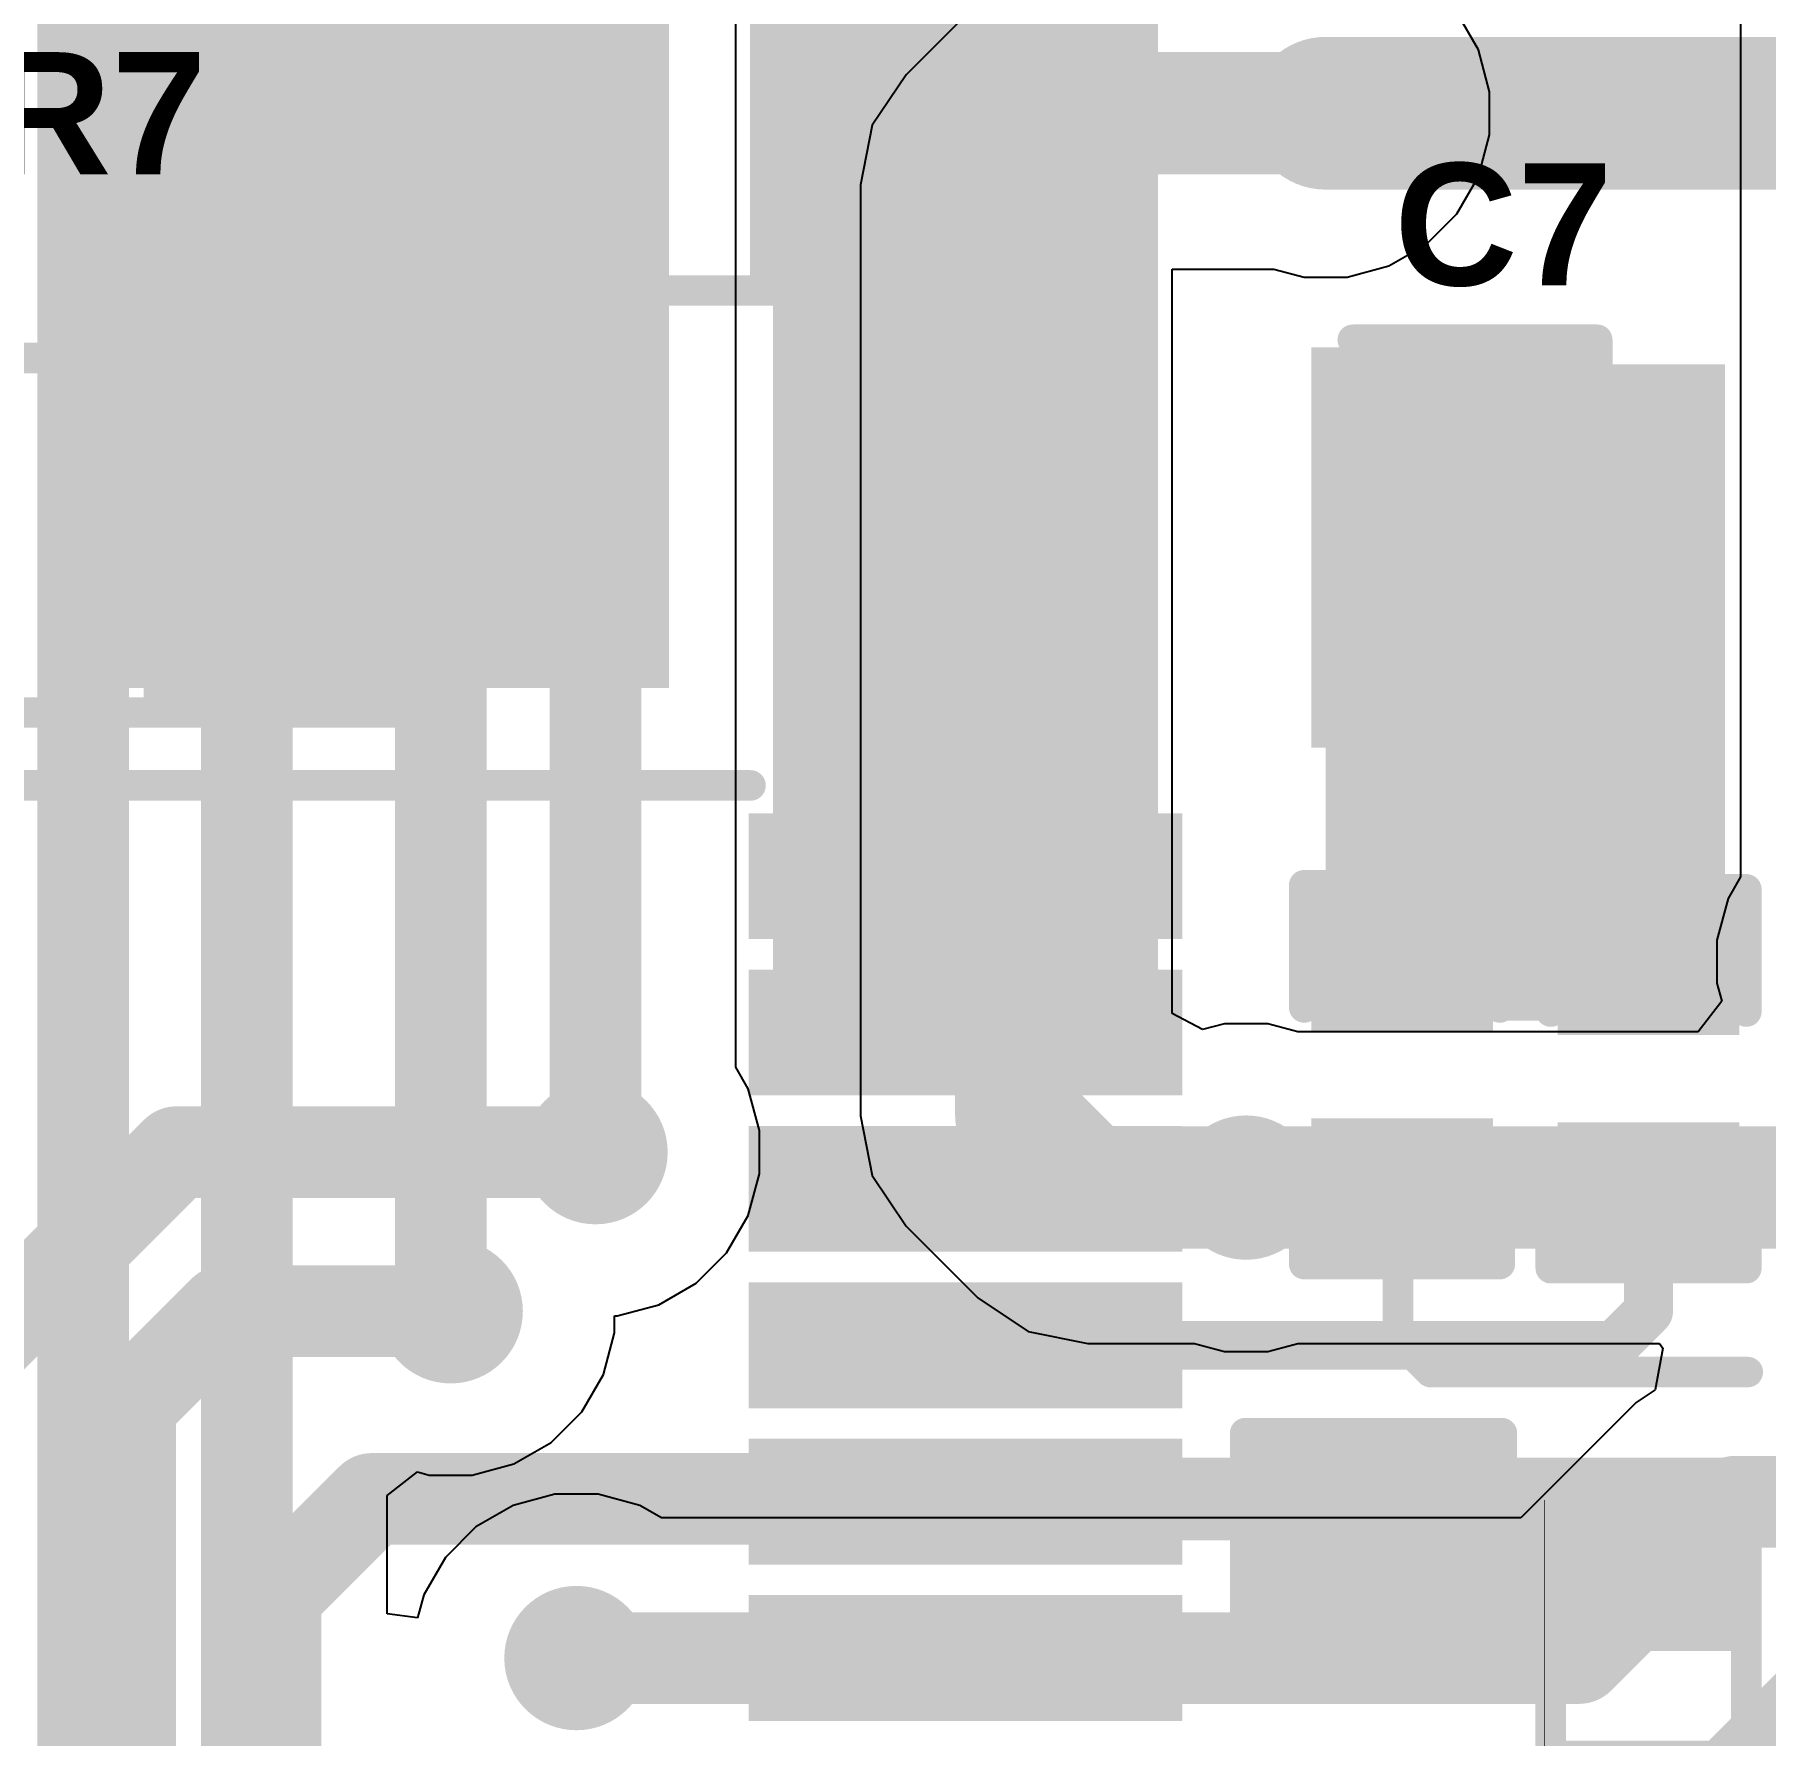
# Model space of a CAD drawing. Header units: millimetres. Extents: x -0.08 to 6.4, y -0.08 to 2.27.
# Drawn here: x 0.7231 to 1.0063, y 0.2567 to 0.5351 of the extents above; entities that cross this region are included whole.
import ezdxf

# ---------------------------------------------------------------- set-up
doc = ezdxf.new("R2010")
doc.units = ezdxf.units.MM
doc.header["$MEASUREMENT"] = 0
for name, color, linetype in [('BottomLayer', 5, 'Continuous'), ('TopLayer', 1, 'Continuous'), ('TopOverlay', 2, 'Continuous'), ('TopPaste', 8, 'Continuous'), ('TopSolder', 216, 'Continuous'), ('ViaHoleLayer', 16, 'Continuous')]:
    doc.layers.add(name, color=color, linetype=linetype)
doc.styles.add('Arial', font='arialbd.ttf', dxfattribs={"height": 0.2})

# ---------------------------------------------------------------- blocks, each defined once
blk = doc.blocks.new('TSSOP_20_11')
at = {"layer": 'TopLayer'}
for points in [[(-0.07874, 0.01909), (-0.07874, 0.0065), (-0.14173, 0.0065), (-0.14173, 0.01909)], [(-0.07874, -0.0065), (-0.07874, -0.01909), (-0.14173, -0.01909), (-0.14173, -0.0065)], [(-0.07874, -0.03209), (-0.07874, -0.04469), (-0.14173, -0.04469), (-0.14173, -0.03209)], [(-0.07874, -0.05768), (-0.07874, -0.07028), (-0.14173, -0.07028), (-0.14173, -0.05768)], [(-0.07874, -0.08327), (-0.07874, -0.09587), (-0.14173, -0.09587), (-0.14173, -0.08327)], [(-0.07874, -0.10886), (-0.07874, -0.12146), (-0.14173, -0.12146), (-0.14173, -0.10886)]]:
    blk.add_hatch(color=1, dxfattribs=at).paths.add_polyline_path(points)
at = {"layer": 'TopPaste'}
for points in [[(-0.07874, 0.01909), (-0.07874, 0.0065), (-0.14173, 0.0065), (-0.14173, 0.01909)], [(-0.07874, -0.0065), (-0.07874, -0.01909), (-0.14173, -0.01909), (-0.14173, -0.0065)], [(-0.07874, -0.03209), (-0.07874, -0.04469), (-0.14173, -0.04469), (-0.14173, -0.03209)], [(-0.07874, -0.05768), (-0.07874, -0.07028), (-0.14173, -0.07028), (-0.14173, -0.05768)], [(-0.07874, -0.08327), (-0.07874, -0.09587), (-0.14173, -0.09587), (-0.14173, -0.08327)], [(-0.07874, -0.10886), (-0.07874, -0.12146), (-0.14173, -0.12146), (-0.14173, -0.10886)]]:
    blk.add_hatch(color=8, dxfattribs=at).paths.add_polyline_path(points)
at = {"layer": 'TopSolder'}
for points in [[(-0.07474, 0.02309), (-0.07474, 0.0025), (-0.14573, 0.0025), (-0.14573, 0.02309)], [(-0.07474, -0.0025), (-0.07474, -0.02309), (-0.14573, -0.02309), (-0.14573, -0.0025)], [(-0.07474, -0.02809), (-0.07474, -0.04868), (-0.14573, -0.04868), (-0.14573, -0.02809)], [(-0.07474, -0.05368), (-0.07474, -0.07428), (-0.14573, -0.07428), (-0.14573, -0.05368)], [(-0.07474, -0.07927), (-0.07474, -0.09987), (-0.14573, -0.09987), (-0.14573, -0.07927)], [(-0.07474, -0.10486), (-0.07474, -0.12546), (-0.14573, -0.12546), (-0.14573, -0.10486)]]:
    blk.add_hatch(color=216, dxfattribs=at).paths.add_polyline_path(points)
at = {"layer": 'TopOverlay', "const_width": 0.005}
blk.add_lwpolyline([(0.07694, -0.13), (-0.07506, -0.13)], dxfattribs=at)
at = {"layer": 'TopOverlay', "const_width": 0.0025}
blk.add_lwpolyline([(-0.07631, -0.13, 1), (-0.07381, -0.13, 1)], format="xyb", close=True, dxfattribs=at)
blk = doc.blocks.new('R___0402_26')
at = {"layer": 'TopLayer'}
for points in [[(-0.0275, -0.0125), (-0.0275, 0.0125), (-0.0095, 0.0125), (-0.0095, -0.0125)], [(0.0095, -0.0125), (0.0095, 0.0125), (0.0275, 0.0125), (0.0275, -0.0125)]]:
    blk.add_hatch(color=1, dxfattribs=at).paths.add_polyline_path(points)
at = {"layer": 'TopPaste'}
for points in [[(-0.0275, -0.0125), (-0.0275, 0.0125), (-0.0095, 0.0125), (-0.0095, -0.0125)], [(0.0095, -0.0125), (0.0095, 0.0125), (0.0275, 0.0125), (0.0275, -0.0125)]]:
    blk.add_hatch(color=8, dxfattribs=at).paths.add_polyline_path(points)
at = {"layer": 'TopSolder'}
for points in [[(-0.02967, -0.01467), (-0.02967, 0.01467), (-0.00733, 0.01467), (-0.00733, -0.01467)], [(0.00733, -0.01467), (0.00733, 0.01467), (0.02967, 0.01467), (0.02967, -0.01467)]]:
    blk.add_hatch(color=216, dxfattribs=at).paths.add_polyline_path(points)
at = {"layer": 'TopOverlay'}
for points, const_width in [([(0.031, 0.016), (-0.031, 0.016)], 0.005), ([(-0.031, -0.016), (-0.031, 0.016)], 0.005), ([(0.031, -0.016), (0.031, 0.016)], 0.005), ([(0.031, -0.016), (-0.031, -0.016)], 0.005), ([(0.032, -0.017), (-0.032, -0.017)], 0.000127)]:
    blk.add_lwpolyline(points, dxfattribs=dict(at, const_width=const_width))
for points, const_width in [([(-0.03225, 0.016, 1), (-0.02975, 0.016, 1)], 0.0025), ([(-0.03225, 0.016, 1), (-0.02975, 0.016, 1)], 0.0025), ([(0.02975, 0.016, 1), (0.03225, 0.016, 1)], 0.0025), ([(0.02975, 0.016, 1), (0.03225, 0.016, 1)], 0.0025), ([(-0.03225, -0.016, 1), (-0.02975, -0.016, 1)], 0.0025), ([(-0.03225, -0.016, 1), (-0.02975, -0.016, 1)], 0.0025), ([(0.02975, -0.016, 1), (0.03225, -0.016, 1)], 0.0025), ([(0.02975, -0.016, 1), (0.03225, -0.016, 1)], 0.0025), ([(-0.03203, -0.017, 1), (-0.03197, -0.017, 1)], 0.0000635), ([(0.03197, -0.017, 1), (0.03203, -0.017, 1)], 0.0000635)]:
    blk.add_lwpolyline(points, format="xyb", close=True, dxfattribs=dict(at, const_width=const_width))
blk = doc.blocks.new('RES_0805_31')
at = {"layer": 'TopLayer'}
for points in [[(-0.06, 0.025), (-0.02, 0.025), (-0.02, -0.025), (-0.06, -0.025)], [(0.02, 0.025), (0.06, 0.025), (0.06, -0.025), (0.02, -0.025)]]:
    blk.add_hatch(color=1, dxfattribs=at).paths.add_polyline_path(points)
at = {"layer": 'TopPaste'}
for points in [[(-0.06, 0.025), (-0.02, 0.025), (-0.02, -0.025), (-0.06, -0.025)], [(0.02, 0.025), (0.06, 0.025), (0.06, -0.025), (0.02, -0.025)]]:
    blk.add_hatch(color=8, dxfattribs=at).paths.add_polyline_path(points)
at = {"layer": 'TopSolder'}
for points in [[(-0.064, 0.029), (-0.016, 0.029), (-0.016, -0.029), (-0.064, -0.029)], [(0.016, 0.029), (0.064, 0.029), (0.064, -0.029), (0.016, -0.029)]]:
    blk.add_hatch(color=216, dxfattribs=at).paths.add_polyline_path(points)
at = {"layer": 'TopOverlay', "const_width": 0.005}
for points in [[(-0.064, 0.029), (0.064, 0.029)], [(-0.064, -0.029), (-0.064, 0.029)], [(0.064, -0.029), (0.064, 0.029)], [(-0.064, -0.029), (0.064, -0.029)]]:
    blk.add_lwpolyline(points, dxfattribs=at)
at = {"layer": 'TopOverlay', "const_width": 0.0025}
for points in [[(-0.06525, 0.029, 1), (-0.06275, 0.029, 1)], [(-0.06525, 0.029, 1), (-0.06275, 0.029, 1)], [(0.06275, 0.029, 1), (0.06525, 0.029, 1)], [(0.06275, 0.029, 1), (0.06525, 0.029, 1)], [(-0.06525, -0.029, 1), (-0.06275, -0.029, 1)], [(-0.06525, -0.029, 1), (-0.06275, -0.029, 1)], [(0.06275, -0.029, 1), (0.06525, -0.029, 1)], [(0.06275, -0.029, 1), (0.06525, -0.029, 1)]]:
    blk.add_lwpolyline(points, format="xyb", close=True, dxfattribs=at)
blk = doc.blocks.new('RES_0805_32')
at = {"layer": 'TopLayer'}
for points in [[(-0.06, 0.025), (-0.02, 0.025), (-0.02, -0.025), (-0.06, -0.025)], [(0.02, 0.025), (0.06, 0.025), (0.06, -0.025), (0.02, -0.025)]]:
    blk.add_hatch(color=1, dxfattribs=at).paths.add_polyline_path(points)
at = {"layer": 'TopPaste'}
for points in [[(-0.06, 0.025), (-0.02, 0.025), (-0.02, -0.025), (-0.06, -0.025)], [(0.02, 0.025), (0.06, 0.025), (0.06, -0.025), (0.02, -0.025)]]:
    blk.add_hatch(color=8, dxfattribs=at).paths.add_polyline_path(points)
at = {"layer": 'TopSolder'}
for points in [[(-0.064, 0.029), (-0.016, 0.029), (-0.016, -0.029), (-0.064, -0.029)], [(0.016, 0.029), (0.064, 0.029), (0.064, -0.029), (0.016, -0.029)]]:
    blk.add_hatch(color=216, dxfattribs=at).paths.add_polyline_path(points)
at = {"layer": 'TopOverlay', "const_width": 0.005}
for points in [[(-0.064, -0.029), (-0.064, 0.029)], [(-0.064, 0.029), (0.064, 0.029)], [(0.064, -0.029), (0.064, 0.029)], [(-0.064, -0.029), (0.064, -0.029)]]:
    blk.add_lwpolyline(points, dxfattribs=at)
at = {"layer": 'TopOverlay', "const_width": 0.0025}
for points in [[(-0.06525, 0.029, 1), (-0.06275, 0.029, 1)], [(-0.06525, 0.029, 1), (-0.06275, 0.029, 1)], [(0.06275, 0.029, 1), (0.06525, 0.029, 1)], [(0.06275, 0.029, 1), (0.06525, 0.029, 1)], [(-0.06525, -0.029, 1), (-0.06275, -0.029, 1)], [(-0.06525, -0.029, 1), (-0.06275, -0.029, 1)], [(0.06275, -0.029, 1), (0.06525, -0.029, 1)], [(0.06275, -0.029, 1), (0.06525, -0.029, 1)]]:
    blk.add_lwpolyline(points, format="xyb", close=True, dxfattribs=at)
blk = doc.blocks.new('C___0603_67')
at = {"layer": 'TopLayer'}
for points in [[(-0.015, 0.0175), (-0.015, -0.0175), (-0.045, -0.0175), (-0.045, 0.0175)], [(0.045, 0.0175), (0.045, -0.0175), (0.015, -0.0175), (0.015, 0.0175)]]:
    blk.add_hatch(color=1, dxfattribs=at).paths.add_polyline_path(points)
at = {"layer": 'TopPaste'}
for points in [[(-0.015, 0.0175), (-0.015, -0.0175), (-0.045, -0.0175), (-0.045, 0.0175)], [(0.045, 0.0175), (0.045, -0.0175), (0.015, -0.0175), (0.015, 0.0175)]]:
    blk.add_hatch(color=8, dxfattribs=at).paths.add_polyline_path(points)
at = {"layer": 'TopSolder'}
for points in [[(-0.01264, 0.01986), (-0.01264, -0.01986), (-0.04736, -0.01986), (-0.04736, 0.01986)], [(0.04736, 0.01986), (0.04736, -0.01986), (0.01264, -0.01986), (0.01264, 0.01986)]]:
    blk.add_hatch(color=216, dxfattribs=at).paths.add_polyline_path(points)
at = {"layer": 'TopOverlay', "const_width": 0.005}
for points in [[(-0.049, 0.021), (-0.049, -0.021)], [(-0.049, 0.021), (-0.018, 0.021)], [(0.018, 0.021), (0.049, 0.021)], [(0.049, 0.021), (0.049, -0.021)], [(-0.049, -0.021), (-0.018, -0.021)], [(0.018, -0.021), (0.049, -0.021)]]:
    blk.add_lwpolyline(points, dxfattribs=at)
at = {"layer": 'TopOverlay', "const_width": 0.0025}
for points in [[(-0.05025, 0.021, 1), (-0.04775, 0.021, 1)], [(-0.05025, 0.021, 1), (-0.04775, 0.021, 1)], [(-0.01925, 0.021, 1), (-0.01675, 0.021, 1)], [(0.01675, 0.021, 1), (0.01925, 0.021, 1)], [(0.04775, 0.021, 1), (0.05025, 0.021, 1)], [(0.04775, 0.021, 1), (0.05025, 0.021, 1)], [(-0.05025, -0.021, 1), (-0.04775, -0.021, 1)], [(-0.05025, -0.021, 1), (-0.04775, -0.021, 1)], [(-0.01925, -0.021, 1), (-0.01675, -0.021, 1)], [(0.01675, -0.021, 1), (0.01925, -0.021, 1)], [(0.04775, -0.021, 1), (0.05025, -0.021, 1)], [(0.04775, -0.021, 1), (0.05025, -0.021, 1)]]:
    blk.add_lwpolyline(points, format="xyb", close=True, dxfattribs=at)
blk = doc.blocks.new('C___0402_68')
at = {"layer": 'TopLayer'}
for points in [[(-0.0275, -0.0125), (-0.0275, 0.0125), (-0.0095, 0.0125), (-0.0095, -0.0125)], [(0.0095, -0.0125), (0.0095, 0.0125), (0.0275, 0.0125), (0.0275, -0.0125)]]:
    blk.add_hatch(color=1, dxfattribs=at).paths.add_polyline_path(points)
at = {"layer": 'TopPaste'}
for points in [[(-0.0275, -0.0125), (-0.0275, 0.0125), (-0.0095, 0.0125), (-0.0095, -0.0125)], [(0.0095, -0.0125), (0.0095, 0.0125), (0.0275, 0.0125), (0.0275, -0.0125)]]:
    blk.add_hatch(color=8, dxfattribs=at).paths.add_polyline_path(points)
at = {"layer": 'TopSolder'}
for points in [[(-0.02986, -0.01486), (-0.02986, 0.01486), (-0.00714, 0.01486), (-0.00714, -0.01486)], [(0.00714, -0.01486), (0.00714, 0.01486), (0.02986, 0.01486), (0.02986, -0.01486)]]:
    blk.add_hatch(color=216, dxfattribs=at).paths.add_polyline_path(points)
at = {"layer": 'TopOverlay', "const_width": 0.005}
for points in [[(-0.031, -0.016), (-0.031, 0.016)], [(-0.011, 0.016), (-0.031, 0.016)], [(0.031, 0.016), (0.011, 0.016)], [(0.031, -0.016), (0.031, 0.016)], [(-0.011, -0.016), (-0.031, -0.016)], [(0.031, -0.016), (0.011, -0.016)]]:
    blk.add_lwpolyline(points, dxfattribs=at)
at = {"layer": 'TopOverlay', "const_width": 0.0025}
for points in [[(-0.03225, 0.016, 1), (-0.02975, 0.016, 1)], [(-0.03225, 0.016, 1), (-0.02975, 0.016, 1)], [(-0.01225, 0.016, 1), (-0.00975, 0.016, 1)], [(0.00975, 0.016, 1), (0.01225, 0.016, 1)], [(0.02975, 0.016, 1), (0.03225, 0.016, 1)], [(0.02975, 0.016, 1), (0.03225, 0.016, 1)], [(-0.03225, -0.016, 1), (-0.02975, -0.016, 1)], [(-0.03225, -0.016, 1), (-0.02975, -0.016, 1)], [(-0.01225, -0.016, 1), (-0.00975, -0.016, 1)], [(0.00975, -0.016, 1), (0.01225, -0.016, 1)], [(0.02975, -0.016, 1), (0.03225, -0.016, 1)], [(0.02975, -0.016, 1), (0.03225, -0.016, 1)]]:
    blk.add_lwpolyline(points, format="xyb", close=True, dxfattribs=at)
blk = doc.blocks.new('C___0402_69')
at = {"layer": 'TopLayer'}
for points in [[(-0.0275, -0.0125), (-0.0275, 0.0125), (-0.0095, 0.0125), (-0.0095, -0.0125)], [(0.0095, -0.0125), (0.0095, 0.0125), (0.0275, 0.0125), (0.0275, -0.0125)]]:
    blk.add_hatch(color=1, dxfattribs=at).paths.add_polyline_path(points)
at = {"layer": 'TopPaste'}
for points in [[(-0.0275, -0.0125), (-0.0275, 0.0125), (-0.0095, 0.0125), (-0.0095, -0.0125)], [(0.0095, -0.0125), (0.0095, 0.0125), (0.0275, 0.0125), (0.0275, -0.0125)]]:
    blk.add_hatch(color=8, dxfattribs=at).paths.add_polyline_path(points)
at = {"layer": 'TopSolder'}
for points in [[(-0.02986, -0.01486), (-0.02986, 0.01486), (-0.00714, 0.01486), (-0.00714, -0.01486)], [(0.00714, -0.01486), (0.00714, 0.01486), (0.02986, 0.01486), (0.02986, -0.01486)]]:
    blk.add_hatch(color=216, dxfattribs=at).paths.add_polyline_path(points)
at = {"layer": 'TopOverlay', "const_width": 0.005}
for points in [[(-0.031, -0.016), (-0.031, 0.016)], [(-0.011, 0.016), (-0.031, 0.016)], [(0.031, 0.016), (0.011, 0.016)], [(0.031, -0.016), (0.031, 0.016)], [(-0.011, -0.016), (-0.031, -0.016)], [(0.031, -0.016), (0.011, -0.016)]]:
    blk.add_lwpolyline(points, dxfattribs=at)
at = {"layer": 'TopOverlay', "const_width": 0.0025}
for points in [[(-0.03225, 0.016, 1), (-0.02975, 0.016, 1)], [(-0.03225, 0.016, 1), (-0.02975, 0.016, 1)], [(-0.01225, 0.016, 1), (-0.00975, 0.016, 1)], [(0.00975, 0.016, 1), (0.01225, 0.016, 1)], [(0.02975, 0.016, 1), (0.03225, 0.016, 1)], [(0.02975, 0.016, 1), (0.03225, 0.016, 1)], [(-0.03225, -0.016, 1), (-0.02975, -0.016, 1)], [(-0.03225, -0.016, 1), (-0.02975, -0.016, 1)], [(-0.01225, -0.016, 1), (-0.00975, -0.016, 1)], [(0.00975, -0.016, 1), (0.01225, -0.016, 1)], [(0.02975, -0.016, 1), (0.03225, -0.016, 1)], [(0.02975, -0.016, 1), (0.03225, -0.016, 1)]]:
    blk.add_lwpolyline(points, format="xyb", close=True, dxfattribs=at)
blk = doc.blocks.new('C___0805_70')
at = {"layer": 'TopLayer'}
for points in [[(-0.06, 0.03), (-0.02, 0.03), (-0.02, -0.03), (-0.06, -0.03)], [(0.02, 0.03), (0.06, 0.03), (0.06, -0.03), (0.02, -0.03)]]:
    blk.add_hatch(color=1, dxfattribs=at).paths.add_polyline_path(points)
at = {"layer": 'TopPaste'}
for points in [[(-0.06, 0.03), (-0.02, 0.03), (-0.02, -0.03), (-0.06, -0.03)], [(0.02, 0.03), (0.06, 0.03), (0.06, -0.03), (0.02, -0.03)]]:
    blk.add_hatch(color=8, dxfattribs=at).paths.add_polyline_path(points)
at = {"layer": 'TopSolder'}
for points in [[(-0.06276, 0.03276), (-0.01724, 0.03276), (-0.01724, -0.03276), (-0.06276, -0.03276)], [(0.01724, 0.03276), (0.06276, 0.03276), (0.06276, -0.03276), (0.01724, -0.03276)]]:
    blk.add_hatch(color=216, dxfattribs=at).paths.add_polyline_path(points)
at = {"layer": 'TopOverlay', "const_width": 0.005}
for points in [[(-0.024, 0.034), (-0.064, 0.034)], [(-0.064, 0.034), (-0.064, -0.034)], [(0.064, 0.034), (0.024, 0.034)], [(0.064, 0.034), (0.064, -0.034)], [(-0.024, -0.034), (-0.064, -0.034)], [(0.064, -0.034), (0.024, -0.034)]]:
    blk.add_lwpolyline(points, dxfattribs=at)
at = {"layer": 'TopOverlay', "const_width": 0.0025}
for points in [[(-0.06525, 0.034, 1), (-0.06275, 0.034, 1)], [(-0.06525, 0.034, 1), (-0.06275, 0.034, 1)], [(-0.02525, 0.034, 1), (-0.02275, 0.034, 1)], [(0.02275, 0.034, 1), (0.02525, 0.034, 1)], [(0.06275, 0.034, 1), (0.06525, 0.034, 1)], [(0.06275, 0.034, 1), (0.06525, 0.034, 1)], [(-0.06525, -0.034, 1), (-0.06275, -0.034, 1)], [(-0.06525, -0.034, 1), (-0.06275, -0.034, 1)], [(-0.02525, -0.034, 1), (-0.02275, -0.034, 1)], [(0.02275, -0.034, 1), (0.02525, -0.034, 1)], [(0.06275, -0.034, 1), (0.06525, -0.034, 1)], [(0.06275, -0.034, 1), (0.06525, -0.034, 1)]]:
    blk.add_lwpolyline(points, format="xyb", close=True, dxfattribs=at)

msp = doc.modelspace()

# ---------------------------------------------------------------- hatches: boundary and pattern name
at = {"layer": 'BottomLayer'}
h = msp.add_hatch(color=5, dxfattribs=at)
edge = h.paths.add_edge_path()
edge.add_arc((0.93436, 0.5222), 0.01181, 0, 360)
h = msp.add_hatch(color=5, dxfattribs=at)
edge = h.paths.add_edge_path()
edge.add_arc((0.9872, 0.46427), 0.01181, 0, 360)
h = msp.add_hatch(color=5, dxfattribs=at)
edge = h.paths.add_edge_path()
edge.add_arc((0.9872, 0.43043), 0.01181, 0, 360)
h = msp.add_hatch(color=5, dxfattribs=at)
edge = h.paths.add_edge_path()
edge.add_arc((0.8149, 0.35219), 0.01181, 0, 360)
h = msp.add_hatch(color=5, dxfattribs=at)
edge = h.paths.add_edge_path()
edge.add_arc((0.92135, 0.34639), 0.01181, 0, 360)
h = msp.add_hatch(color=5, dxfattribs=at)
edge = h.paths.add_edge_path()
edge.add_arc((0.7912, 0.32615), 0.01181, 0, 360)
h = msp.add_hatch(color=5, dxfattribs=at)
edge = h.paths.add_edge_path()
edge.add_arc((0.81178, 0.2694), 0.01181, 0, 360)
at = {"layer": 'TopLayer'}
for points in [[(0.7312, 0.42813), (0.82691, 0.42813), (0.82691, 0.60991), (0.7312, 0.60991)], [(0.84394, 0.39106), (0.90693, 0.39106), (0.90693, 0.5472), (0.84394, 0.5472)], [(0.93436, 0.3737), (0.9997, 0.3737), (0.9997, 0.48113), (0.93436, 0.48113)], [(0.84394, 0.36547), (0.90693, 0.36547), (0.90693, 0.40366), (0.84394, 0.40366)], [(0.92135, 0.33737), (0.95936, 0.33737), (0.95936, 0.35537), (0.92135, 0.35537)], [(0.84394, 0.33888), (0.92135, 0.33888), (0.92135, 0.35388), (0.84394, 0.35388)], [(0.84394, 0.28869), (0.9997, 0.28869), (0.9997, 0.3022), (0.84394, 0.3022)], [(0.9247, 0.2722), (0.9997, 0.2722), (0.9997, 0.3022), (0.9247, 0.3022)]]:
    msp.add_hatch(color=1, dxfattribs=at).paths.add_polyline_path(points)
h = msp.add_hatch(color=1, dxfattribs=at)
edge = h.paths.add_edge_path()
edge.add_arc((0.93436, 0.5222), 0.01181, 0, 360)
h = msp.add_hatch(color=1, dxfattribs=at)
edge = h.paths.add_edge_path()
edge.add_arc((0.9872, 0.46427), 0.01181, 0, 360)
h = msp.add_hatch(color=1, dxfattribs=at)
edge = h.paths.add_edge_path()
edge.add_arc((0.9872, 0.43043), 0.01181, 0, 360)
h = msp.add_hatch(color=1, dxfattribs=at)
edge = h.paths.add_edge_path()
edge.add_arc((0.8149, 0.35219), 0.01181, 0, 360)
h = msp.add_hatch(color=1, dxfattribs=at)
edge = h.paths.add_edge_path()
edge.add_arc((0.92135, 0.34639), 0.01181, 0, 360)
h = msp.add_hatch(color=1, dxfattribs=at)
edge = h.paths.add_edge_path()
edge.add_arc((0.7912, 0.32615), 0.01181, 0, 360)
h = msp.add_hatch(color=1, dxfattribs=at)
edge = h.paths.add_edge_path()
edge.add_arc((0.81178, 0.2694), 0.01181, 0, 360)
at = {"layer": 'ViaHoleLayer'}
h = msp.add_hatch(color=16, dxfattribs=at)
edge = h.paths.add_edge_path()
edge.add_arc((0.93436, 0.5222), 0.00591, 0, 360)
h = msp.add_hatch(color=16, dxfattribs=at)
edge = h.paths.add_edge_path()
edge.add_arc((0.9872, 0.46427), 0.00591, 0, 360)
h = msp.add_hatch(color=16, dxfattribs=at)
edge = h.paths.add_edge_path()
edge.add_arc((0.9872, 0.43043), 0.00591, 0, 360)
h = msp.add_hatch(color=16, dxfattribs=at)
edge = h.paths.add_edge_path()
edge.add_arc((0.8149, 0.35219), 0.00591, 0, 360)
h = msp.add_hatch(color=16, dxfattribs=at)
edge = h.paths.add_edge_path()
edge.add_arc((0.92135, 0.34639), 0.00591, 0, 360)
h = msp.add_hatch(color=16, dxfattribs=at)
edge = h.paths.add_edge_path()
edge.add_arc((0.7912, 0.32615), 0.00591, 0, 360)
h = msp.add_hatch(color=16, dxfattribs=at)
edge = h.paths.add_edge_path()
edge.add_arc((0.81178, 0.2694), 0.00591, 0, 360)

# ---------------------------------------------------------------- linework, layer by layer
at = {"layer": 'BottomLayer'}
for p, q in [((0.83784, 0.36608), (0.83784, 0.6374)), ((1.00226, 0.57589), (1.00226, 0.39726)), ((0.87743, 0.54022), (0.86572, 0.52851)), ((0.95935, 0.53255), (0.95582, 0.53866)), ((0.96118, 0.52573), (0.95935, 0.53255)), ((0.86572, 0.52851), (0.86019, 0.52024)), ((0.96118, 0.51867), (0.96118, 0.52573)), ((0.86019, 0.52024), (0.85825, 0.51048)), ((0.95935, 0.51185), (0.96118, 0.51867)), ((0.85825, 0.51048), (0.85825, 0.35811)), ((0.95582, 0.50574), (0.95935, 0.51185)), ((0.95083, 0.50074), (0.95582, 0.50574)), ((0.94471, 0.49721), (0.95083, 0.50074)), ((0.90923, 0.3749), (0.90923, 0.49671)), ((0.90923, 0.49671), (0.9259, 0.49671)), ((0.9259, 0.49671), (0.93084, 0.49539)), ((0.93789, 0.49539), (0.94471, 0.49721)), ((0.93084, 0.49539), (0.93789, 0.49539)), ((1.00226, 0.39726), (1.00021, 0.39372)), ((1.00021, 0.39372), (0.99839, 0.3869)), ((0.99839, 0.3869), (0.99839, 0.37984)), ((0.99839, 0.37984), (0.99918, 0.37688)), ((0.99918, 0.37688), (0.99534, 0.37188)), ((0.91423, 0.37224), (0.90923, 0.3749)), ((0.91782, 0.3732), (0.91423, 0.37224)), ((0.92488, 0.3732), (0.91782, 0.3732)), ((0.92981, 0.37188), (0.92488, 0.3732)), ((0.99534, 0.37188), (0.92981, 0.37188)), ((0.83988, 0.36254), (0.83784, 0.36608)), ((0.84171, 0.35572), (0.83988, 0.36254)), ((0.85825, 0.35811), (0.86019, 0.34835)), ((0.84171, 0.34866), (0.84171, 0.35572)), ((0.83988, 0.34185), (0.84171, 0.34866)), ((0.86019, 0.34835), (0.86572, 0.34008)), ((0.83635, 0.33573), (0.83988, 0.34185)), ((0.86572, 0.34008), (0.87743, 0.32837)), ((0.83136, 0.33074), (0.83635, 0.33573)), ((0.82525, 0.32721), (0.83136, 0.33074)), ((0.81843, 0.32538), (0.82525, 0.32721)), ((0.87743, 0.32837), (0.8857, 0.32284)), ((0.81801, 0.32262), (0.81801, 0.32538)), ((0.81801, 0.32538), (0.81843, 0.32538)), ((0.8857, 0.32284), (0.89546, 0.3209)), ((0.81618, 0.3158), (0.81801, 0.32262)), ((0.89546, 0.3209), (0.91289, 0.3209)), ((0.91289, 0.3209), (0.91782, 0.31958)), ((0.92488, 0.31958), (0.92981, 0.3209)), ((0.92981, 0.3209), (0.98897, 0.3209)), ((0.98954, 0.32009), (0.98828, 0.31329)), ((0.98897, 0.3209), (0.98954, 0.32009)), ((0.91782, 0.31958), (0.92488, 0.31958)), ((0.81265, 0.30969), (0.81618, 0.3158)), ((0.98828, 0.31329), (0.98516, 0.31122)), ((0.80766, 0.3047), (0.81265, 0.30969)), ((0.98516, 0.31122), (0.96629, 0.29234)), ((0.80155, 0.30117), (0.80766, 0.3047)), ((0.79473, 0.29934), (0.80155, 0.30117)), ((0.78078, 0.29601), (0.78578, 0.29985)), ((0.78578, 0.29985), (0.78767, 0.29934)), ((0.78767, 0.29934), (0.79473, 0.29934)), ((0.78078, 0.27662), (0.78078, 0.29601)), ((0.80825, 0.29621), (0.80143, 0.29439)), ((0.81531, 0.29621), (0.80825, 0.29621)), ((0.82213, 0.29439), (0.81531, 0.29621)), ((0.80143, 0.29439), (0.79532, 0.29086)), ((0.82567, 0.29234), (0.82213, 0.29439)), ((0.96629, 0.29234), (0.82567, 0.29234)), ((0.79532, 0.29086), (0.79033, 0.28587)), ((0.79033, 0.28587), (0.7868, 0.27975)), ((0.7868, 0.27975), (0.78578, 0.27597)), ((0.78578, 0.27597), (0.78078, 0.27662))]:
    msp.add_line(p, q, dxfattribs=at)
for points, const_width in [([(0.75784, 0.22056), (0.75784, 1.32756)], 0.015), ([(0.73104, 0.21141), (0.73104, 1.10786)], 0.015), ([(0.78959, 0.32776), (0.78959, 0.70457)], 0.015), ([(0.8149, 0.35219), (0.8149, 0.6469)], 0.015), ([(0.88374, 0.51048), (0.89546, 0.5222)], 0.02), ([(0.89546, 0.5222), (0.93436, 0.5222)], 0.02), ([(0.88374, 0.35811), (0.88374, 0.51048)], 0.02), ([(0.88374, 0.35811), (0.89546, 0.34639)], 0.02), ([(0.89546, 0.34639), (0.92135, 0.34639)], 0.02), ([(0.92135, 0.34639), (1.09945, 0.34639)], 0.02), ([(0.78959, 0.32776), (0.7912, 0.32615)], 0.015), ([(0.9758, 0.2694), (1.00139, 0.29499)], 0.015), ([(1.00139, 0.29499), (1.08464, 0.29499)], 0.015), ([(0.81178, 0.2694), (0.9758, 0.2694)], 0.015), ([(0.99587, 0.24409), (1.02146, 0.26968)], 0.015)]:
    msp.add_lwpolyline(points, dxfattribs=dict(at, const_width=const_width))
for points, const_width in [([(0.89046, 0.5222, 1), (0.90046, 0.5222, 1)], 0.01), ([(0.89046, 0.5222, 1), (0.90046, 0.5222, 1)], 0.01), ([(0.92936, 0.5222, 1), (0.93936, 0.5222, 1)], 0.01), ([(0.87874, 0.51048, 1), (0.88874, 0.51048, 1)], 0.01), ([(0.87874, 0.51048, 1), (0.88874, 0.51048, 1)], 0.01), ([(0.87874, 0.35811, 1), (0.88874, 0.35811, 1)], 0.01), ([(0.87874, 0.35811, 1), (0.88874, 0.35811, 1)], 0.01), ([(0.81115, 0.35219, 1), (0.81865, 0.35219, 1)], 0.0075), ([(0.89046, 0.34639, 1), (0.90046, 0.34639, 1)], 0.01), ([(0.89046, 0.34639, 1), (0.90046, 0.34639, 1)], 0.01), ([(0.91635, 0.34639, 1), (0.92635, 0.34639, 1)], 0.01), ([(0.91635, 0.34639, 1), (0.92635, 0.34639, 1)], 0.01), ([(0.78584, 0.32776, 1), (0.79334, 0.32776, 1)], 0.0075), ([(0.78584, 0.32776, 1), (0.79334, 0.32776, 1)], 0.0075), ([(0.78745, 0.32615, 1), (0.79495, 0.32615, 1)], 0.0075), ([(0.99764, 0.29499, 1), (1.00514, 0.29499, 1)], 0.0075), ([(0.99764, 0.29499, 1), (1.00514, 0.29499, 1)], 0.0075), ([(0.80803, 0.2694, 1), (0.81553, 0.2694, 1)], 0.0075), ([(0.97205, 0.2694, 1), (0.97955, 0.2694, 1)], 0.0075), ([(0.97205, 0.2694, 1), (0.97955, 0.2694, 1)], 0.0075)]:
    msp.add_lwpolyline(points, format="xyb", close=True, dxfattribs=dict(at, const_width=const_width))
at = {"layer": 'TopLayer'}
for points, const_width in [([(0.93436, 0.5222), (1.13569, 0.5222)], 0.025), ([(0.95402, 0.45191), (0.9548, 0.45113)], 0.01), ([(0.7152, 0.32104), (0.74635, 0.35219)], 0.015), ([(0.74635, 0.35219), (0.8149, 0.35219)], 0.015), ([(0.92124, 0.34628), (0.92135, 0.34639)], 0.015), ([(0.9872, 0.32615), (0.9872, 0.3457)], 0.008), ([(0.73873, 0.31081), (0.75406, 0.32615)], 0.015), ([(0.75406, 0.32615), (0.7912, 0.32615)], 0.015), ([(0.98163, 0.32058), (0.9872, 0.32615)], 0.008), ([(0.87543, 0.32058), (0.98163, 0.32058)], 0.008), ([(0.73873, 0.2244), (0.73873, 0.31081)], 0.015), ([(0.76251, 0.27964), (0.77831, 0.29545)], 0.015), ([(0.77831, 0.29545), (0.85144, 0.29545)], 0.015), ([(0.76251, 0.21169), (0.76251, 0.27964)], 0.015), ([(0.81178, 0.2694), (0.87543, 0.2694)], 0.015)]:
    msp.add_lwpolyline(points, dxfattribs=dict(at, const_width=const_width))
for points, const_width in [([(0.92811, 0.5222, 1), (0.94061, 0.5222, 1)], 0.0125), ([(0.95152, 0.45191, 1), (0.95652, 0.45191, 1)], 0.005), ([(0.9523, 0.45113, 1), (0.9573, 0.45113, 1)], 0.005), ([(0.7426, 0.35219, 1), (0.7501, 0.35219, 1)], 0.0075), ([(0.7426, 0.35219, 1), (0.7501, 0.35219, 1)], 0.0075), ([(0.81115, 0.35219, 1), (0.81865, 0.35219, 1)], 0.0075), ([(0.91749, 0.34628, 1), (0.92499, 0.34628, 1)], 0.0075), ([(0.9176, 0.34639, 1), (0.9251, 0.34639, 1)], 0.0075), ([(0.9852, 0.3457, 1), (0.9892, 0.3457, 1)], 0.004), ([(0.75031, 0.32615, 1), (0.75781, 0.32615, 1)], 0.0075), ([(0.75031, 0.32615, 1), (0.75781, 0.32615, 1)], 0.0075), ([(0.78745, 0.32615, 1), (0.79495, 0.32615, 1)], 0.0075), ([(0.9852, 0.32615, 1), (0.9892, 0.32615, 1)], 0.004), ([(0.9852, 0.32615, 1), (0.9892, 0.32615, 1)], 0.004), ([(0.87343, 0.32058, 1), (0.87743, 0.32058, 1)], 0.004), ([(0.97963, 0.32058, 1), (0.98363, 0.32058, 1)], 0.004), ([(0.97963, 0.32058, 1), (0.98363, 0.32058, 1)], 0.004), ([(0.73498, 0.31081, 1), (0.74248, 0.31081, 1)], 0.0075), ([(0.73498, 0.31081, 1), (0.74248, 0.31081, 1)], 0.0075), ([(0.77456, 0.29545, 1), (0.78206, 0.29545, 1)], 0.0075), ([(0.77456, 0.29545, 1), (0.78206, 0.29545, 1)], 0.0075), ([(0.84769, 0.29545, 1), (0.85519, 0.29545, 1)], 0.0075), ([(0.75876, 0.27964, 1), (0.76626, 0.27964, 1)], 0.0075), ([(0.75876, 0.27964, 1), (0.76626, 0.27964, 1)], 0.0075), ([(0.80803, 0.2694, 1), (0.81553, 0.2694, 1)], 0.0075), ([(0.87168, 0.2694, 1), (0.87918, 0.2694, 1)], 0.0075)]:
    msp.add_lwpolyline(points, format="xyb", close=True, dxfattribs=dict(at, const_width=const_width))
at = {"layer": 'TopOverlay', "const_width": 0.005}
for points in [[(0.9462, 0.32153), (0.9462, 0.33287)], [(0.9462, 0.32153), (0.95153, 0.3162)], [(0.95153, 0.3162), (1.00343, 0.3162)]]:
    msp.add_lwpolyline(points, dxfattribs=at)
at = {"layer": 'TopOverlay', "const_width": 0.0025}
for points in [[(0.94495, 0.33287, 1), (0.94745, 0.33287, 1)], [(0.94495, 0.32153, 1), (0.94745, 0.32153, 1)], [(0.94495, 0.32153, 1), (0.94745, 0.32153, 1)], [(0.95028, 0.3162, 1), (0.95278, 0.3162, 1)], [(0.95028, 0.3162, 1), (0.95278, 0.3162, 1)], [(1.00218, 0.3162, 1), (1.00468, 0.3162, 1)]]:
    msp.add_lwpolyline(points, format="xyb", close=True, dxfattribs=at)

# ---------------------------------------------------------------- block references
for name, p in [('RES_0805_32', (0.8242, 0.5222)), ('RES_0805_31', (0.72499, 0.45313))]:
    msp.add_blockref(name, p)
for name, p, rotation in [('C___0805_70', (0.9148, 0.45113), 180), ('TSSOP_20_11', (0.7652, 0.2822), 180), ('C___0402_69', (0.94686, 0.36487), 270), ('C___0402_68', (0.9872, 0.3642), 270), ('C___0603_67', (0.9422, 0.2572), 90), ('R___0402_26', (0.9872, 0.2632), 270)]:
    msp.add_blockref(name, p, dxfattribs=dict(rotation=rotation))

# ---------------------------------------------------------------- texts
at = {"layer": 'TopOverlay', "style": 'Arial'}
for s, p in [('R7', (0.71554, 0.5122)), ('C7', (0.94559, 0.49403))]:
    msp.add_text(s, height=0.02, dxfattribs=at).set_placement(p)

doc.saveas('drawing.dxf')
